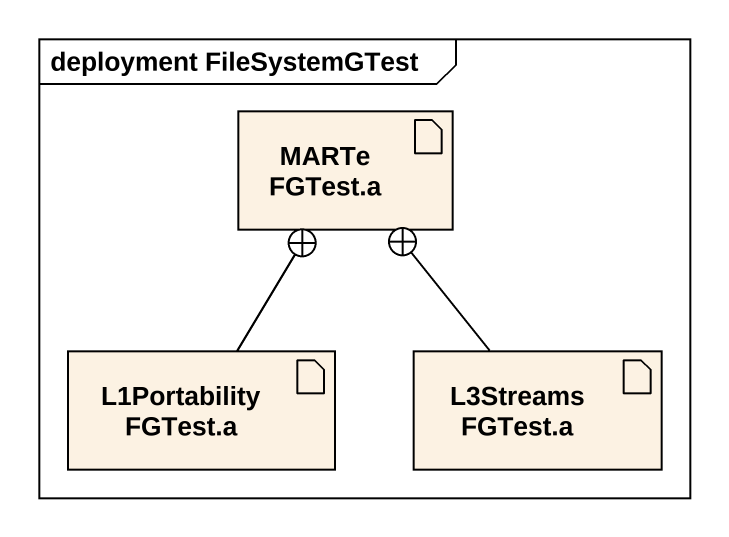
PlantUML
@startuml
mainframe deployment FileSystemGTest
artifact "MARTeFGTest.a" as MARTeFGTest_a
artifact "L1PortabilityFGTest.a" as L1PortabilityFGTest_a
artifact "L3StreamsFGTest.a" as L3StreamsFGTest_a
L1PortabilityFGTest_a -up-+ MARTeFGTest_a
L3StreamsFGTest_a -up-+ MARTeFGTest_a
@enduml
